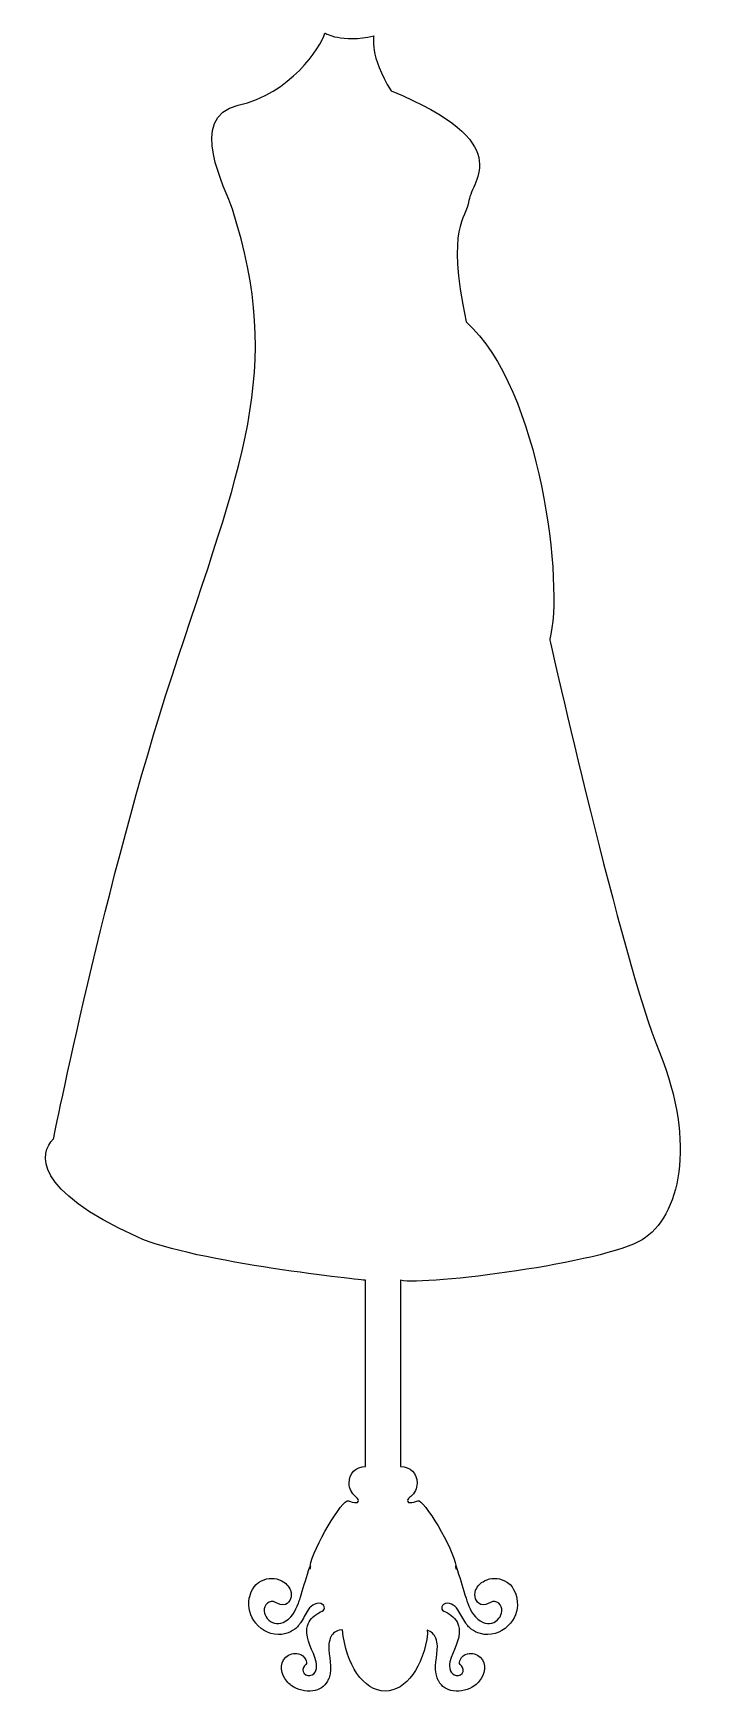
# Model space of a CAD drawing. Header units: centimetres. Extents: x -3.4 to 3.4, y -8.5 to 8.5.
import ezdxf

# ---------------------------------------------------------------- set-up
doc = ezdxf.new("R2010")
doc.units = ezdxf.units.CM
doc.header["$MEASUREMENT"] = 0
doc.layers.add('Camada 1', color=7, linetype='Continuous')

msp = doc.modelspace()

# ---------------------------------------------------------------- linework, layer by layer
at = {"layer": 'Camada 1'}
msp.add_open_spline([(0.11163, 8.51248), (-0.21841, 8.43694), (-0.39174, 8.541), (-0.39174, 8.541), (-0.39174, 8.541), (-0.43796, 8.39077), (-0.75096, 7.91759), (-1.28635, 7.79861), (-1.28635, 7.79861), (-1.82173, 7.6796), (-1.41147, 6.93207), (-1.34583, 6.72784), (-1.34583, 6.72784), (-0.81047, 5.06218), (-1.25193, 4.09614), (-1.97046, 1.90935), (-1.97046, 1.90935), (-2.65456, -0.17273), (-3.18992, -2.84965), (-3.18992, -2.84965), (-3.18992, -2.84965), (-3.33862, -2.99832), (-3.40029, -3.378), (-2.32735, -3.86102), (-2.32735, -3.86102), (-1.73246, -4.1288), (0.02699, -4.3075), (0.02699, -4.3075), (0.02699, -4.3075), (0.02699, -4.3075), (0.02699, -6.22589), (0.02699, -6.22589), (0.02699, -6.22589), (0.02699, -6.22589), (0.02699, -6.22589), (0.02699, -6.22589), (0.02699, -6.22589), (-0.07265, -6.22589), (-0.14338, -6.29741), (-0.14338, -6.39663), (-0.14338, -6.39663), (-0.14338, -6.45301), (-0.11777, -6.50265), (-0.0775, -6.5358), (-0.0775, -6.5358), (-0.06739, -6.54347), (-0.05737, -6.55189), (-0.04877, -6.56546), (-0.04877, -6.56546), (-0.03969, -6.58028), (-0.05017, -6.59927), (-0.0674, -6.59869), (-0.0674, -6.59869), (-0.09608, -6.59787), (-0.12309, -6.58869), (-0.14982, -6.57927), (-0.14982, -6.57927), (-0.21067, -6.55908), (-0.51529, -7.06481), (-0.54519, -7.25586), (-0.54519, -7.25586), (-0.55763, -7.33574), (-0.5336, -7.22305), (-0.54519, -7.25586), (-0.54519, -7.25586), (-0.55027, -7.27017), (-0.55514, -7.28417), (-0.55969, -7.29843), (-0.55969, -7.29843), (-0.59168, -7.39297), (-0.61748, -7.48864), (-0.64801, -7.58352), (-0.64801, -7.58352), (-0.65357, -7.60029), (-0.65933, -7.61715), (-0.66502, -7.63345), (-0.66502, -7.63345), (-0.69325, -7.7155), (-0.74162, -7.79577), (-0.82388, -7.834), (-0.82388, -7.834), (-0.88143, -7.86056), (-0.94789, -7.84001), (-0.9871, -7.79053), (-0.9871, -7.79053), (-1.00451, -7.76894), (-1.01488, -7.74386), (-1.01803, -7.71671), (-1.01803, -7.71671), (-1.02525, -7.65633), (-0.96122, -7.59024), (-0.90079, -7.62588), (-0.90079, -7.62588), (-0.86904, -7.64464), (-0.83578, -7.65985), (-0.7998, -7.64768), (-0.7998, -7.64768), (-0.77681, -7.63966), (-0.7536, -7.61069), (-0.74553, -7.58963), (-0.74553, -7.58963), (-0.7432, -7.58362), (-0.74717, -7.59627), (-0.74553, -7.58963), (-0.74553, -7.58963), (-0.73839, -7.5632), (-0.73638, -7.52817), (-0.74717, -7.50118), (-0.74717, -7.50118), (-0.76461, -7.45821), (-0.79763, -7.42572), (-0.8376, -7.40421), (-0.8376, -7.40421), (-0.90279, -7.3691), (-0.97989, -7.371), (-1.04472, -7.40339), (-1.04472, -7.40339), (-1.1359, -7.44834), (-1.16193, -7.5342), (-1.17159, -7.58426), (-1.17159, -7.58426), (-1.17175, -7.58508), (-1.17159, -7.58347), (-1.17159, -7.58426), (-1.17159, -7.58426), (-1.18971, -7.67866), (-1.16413, -7.76812), (-1.10491, -7.84173), (-1.10491, -7.84173), (-1.09668, -7.8511), (-1.08869, -7.86033), (-1.07967, -7.86888), (-1.07967, -7.86888), (-1.00564, -7.94198), (-0.90041, -7.97498), (-0.79598, -7.94836), (-0.79598, -7.94836), (-0.76039, -7.93931), (-0.73216, -7.92309), (-0.7024, -7.90232), (-0.7024, -7.90232), (-0.68851, -7.8924), (-0.67689, -7.88126), (-0.66647, -7.86888), (-0.66647, -7.86888), (-0.65927, -7.86033), (-0.65279, -7.8511), (-0.64615, -7.84192), (-0.64615, -7.84192), (-0.61429, -7.79464), (-0.59363, -7.74929), (-0.56365, -7.70145), (-0.56365, -7.70145), (-0.53283, -7.65173), (-0.4653, -7.61498), (-0.41596, -7.6484), (-0.41596, -7.6484), (-0.39561, -7.66187), (-0.39463, -7.68203), (-0.39874, -7.69499), (-0.39874, -7.69499), (-0.40461, -7.7128), (-0.43089, -7.71883), (-0.45549, -7.73343), (-0.45549, -7.73343), (-0.5123, -7.76664), (-0.55741, -7.80746), (-0.5717, -7.86884), (-0.5717, -7.86884), (-0.57382, -7.87667), (-0.57519, -7.88527), (-0.57681, -7.8939), (-0.57681, -7.8939), (-0.59321, -8.02037), (-0.50995, -8.11811), (-0.48233, -8.2396), (-0.48233, -8.2396), (-0.46902, -8.29604), (-0.48048, -8.36782), (-0.54684, -8.37943), (-0.54684, -8.37943), (-0.576, -8.38443), (-0.60918, -8.36787), (-0.61685, -8.33739), (-0.61685, -8.33739), (-0.62291, -8.30961), (-0.61002, -8.28564), (-0.58849, -8.26593), (-0.58849, -8.26593), (-0.57381, -8.25262), (-0.58378, -8.23156), (-0.58923, -8.21637), (-0.58923, -8.21637), (-0.6, -8.18798), (-0.63249, -8.16155), (-0.66331, -8.15549), (-0.66331, -8.15549), (-0.71191, -8.14716), (-0.75853, -8.15536), (-0.79497, -8.19155), (-0.79497, -8.19155), (-0.86596, -8.26272), (-0.84492, -8.36678), (-0.78412, -8.43923), (-0.78412, -8.43923), (-0.77094, -8.45532), (-0.75531, -8.47), (-0.73835, -8.48201), (-0.73835, -8.48201), (-0.67125, -8.53125), (-0.59394, -8.54763), (-0.51494, -8.53847), (-0.51494, -8.53847), (-0.45189, -8.53085), (-0.39728, -8.4928), (-0.3659, -8.43922), (-0.3659, -8.43922), (-0.35939, -8.42803), (-0.35378, -8.41641), (-0.3495, -8.40377), (-0.3495, -8.40377), (-0.31076, -8.29601), (-0.35439, -8.18435), (-0.35281, -8.07431), (-0.35281, -8.07431), (-0.35244, -8.04804), (-0.34559, -8.02108), (-0.33664, -7.99628), (-0.33664, -7.99628), (-0.3219, -7.95627), (-0.28991, -7.92463), (-0.24562, -7.91405), (-0.24562, -7.91405), (-0.24562, -7.91405), (-0.21011, -7.90971), (-0.21011, -7.90971), (-0.21011, -7.90971), (-0.17751, -8.26639), (0.00727, -8.53976), (0.23032, -8.53976), (0.23032, -8.53976), (0.44598, -8.53976), (0.62585, -8.28446), (0.66704, -7.9454), (0.66704, -7.9454), (0.66704, -7.9454), (0.66082, -7.91397), (0.66082, -7.91397), (0.66082, -7.91397), (0.70508, -7.92455), (0.7371, -7.95622), (0.75181, -7.99628), (0.75181, -7.99628), (0.76075, -8.0211), (0.76763, -8.04803), (0.76795, -8.07425), (0.76795, -8.07425), (0.76962, -8.18426), (0.72593, -8.29587), (0.7647, -8.40371), (0.7647, -8.40371), (0.76893, -8.41636), (0.77454, -8.42795), (0.78108, -8.43916), (0.78108, -8.43916), (0.81251, -8.49279), (0.8671, -8.53079), (0.93015, -8.53838), (0.93015, -8.53838), (1.00913, -8.54756), (1.08649, -8.53121), (1.15351, -8.482), (1.15351, -8.482), (1.1705, -8.46993), (1.18616, -8.4553), (1.19934, -8.43916), (1.19934, -8.43916), (1.26014, -8.36669), (1.28112, -8.26271), (1.21008, -8.19148), (1.21008, -8.19148), (1.17373, -8.15528), (1.12705, -8.14698), (1.0785, -8.15542), (1.0785, -8.15542), (1.0476, -8.16148), (1.01513, -8.18788), (1.00439, -8.21627), (1.00439, -8.21627), (0.99889, -8.23148), (0.98891, -8.25254), (1.0036, -8.26591), (1.0036, -8.26591), (1.02511, -8.28554), (1.0381, -8.30951), (1.03196, -8.33729), (1.03196, -8.33729), (1.02437, -8.36772), (0.99108, -8.38436), (0.962, -8.37925), (0.962, -8.37925), (0.89556, -8.36777), (0.88419, -8.29588), (0.89749, -8.2395), (0.89749, -8.2395), (0.92506, -8.11798), (1.00832, -8.02027), (0.99189, -7.89382), (0.99189, -7.89382), (0.9903, -7.88519), (0.9889, -7.87657), (0.98686, -7.86876), (0.98686, -7.86876), (0.97255, -7.80738), (0.92738, -7.76655), (0.87058, -7.73332), (0.87058, -7.73332), (0.846, -7.71871), (0.81975, -7.71268), (0.81383, -7.6949), (0.81383, -7.6949), (0.80973, -7.68199), (0.81071, -7.66175), (0.83103, -7.64831), (0.83103, -7.64831), (0.88035, -7.61487), (0.94784, -7.6517), (0.97869, -7.70133), (0.97869, -7.70133), (1.00872, -7.74917), (1.02936, -7.79457), (1.06119, -7.8418), (1.06119, -7.8418), (1.06786, -7.85098), (1.07431, -7.86022), (1.08151, -7.86879), (1.08151, -7.86879), (1.09199, -7.88123), (1.1036, -7.89223), (1.11744, -7.90221), (1.11744, -7.90221), (1.14726, -7.92306), (1.17544, -7.93923), (1.2111, -7.94825), (1.2111, -7.94825), (1.31548, -7.97489), (1.42068, -7.94187), (1.49471, -7.8688), (1.49471, -7.8688), (1.50376, -7.86025), (1.51178, -7.85099), (1.51998, -7.84163), (1.51998, -7.84163), (1.57919, -7.76802), (1.60475, -7.67857), (1.58663, -7.58419), (1.58663, -7.58419), (1.58663, -7.58337), (1.58684, -7.58498), (1.58663, -7.58419), (1.58663, -7.58419), (1.577, -7.5341), (1.55096, -7.44833), (1.45976, -7.40332), (1.45976, -7.40332), (1.39488, -7.37091), (1.31789, -7.36908), (1.25267, -7.40411), (1.25267, -7.40411), (1.21274, -7.4257), (1.17959, -7.45811), (1.16221, -7.50116), (1.16221, -7.50116), (1.15141, -7.52815), (1.15353, -7.56313), (1.16065, -7.58953), (1.16065, -7.58953), (1.16221, -7.5962), (1.15827, -7.58355), (1.16065, -7.58953), (1.16065, -7.58953), (1.16872, -7.61059), (1.1919, -7.63967), (1.21492, -7.64761), (1.21492, -7.64761), (1.2509, -7.65975), (1.28411, -7.64454), (1.31583, -7.62581), (1.31583, -7.62581), (1.37626, -7.59014), (1.44032, -7.65621), (1.43307, -7.71662), (1.43307, -7.71662), (1.42995, -7.74385), (1.4196, -7.76888), (1.40217, -7.79044), (1.40217, -7.79044), (1.36299, -7.83981), (1.2965, -7.86045), (1.23895, -7.83386), (1.23895, -7.83386), (1.15664, -7.79571), (1.1083, -7.71541), (1.08004, -7.63344), (1.08004, -7.63344), (1.07432, -7.61709), (1.06861, -7.60023), (1.06303, -7.58346), (1.06303, -7.58346), (1.0325, -7.48858), (1.00667, -7.39296), (0.97474, -7.29834), (0.97474, -7.29834), (0.97014, -7.28408), (0.96532, -7.27016), (0.96021, -7.25577), (0.96021, -7.25577), (0.94865, -7.22296), (0.97265, -7.33565), (0.96021, -7.25577), (0.96021, -7.25577), (0.93031, -7.06471), (0.62567, -6.55902), (0.56487, -6.57926), (0.56487, -6.57926), (0.53809, -6.58857), (0.51116, -6.59781), (0.48243, -6.5986), (0.48243, -6.5986), (0.46523, -6.59921), (0.45475, -6.58021), (0.46386, -6.56539), (0.46386, -6.56539), (0.47246, -6.55179), (0.48243, -6.54338), (0.49257, -6.53578), (0.49257, -6.53578), (0.53281, -6.50255), (0.55848, -6.45299), (0.55848, -6.39653), (0.55848, -6.39653), (0.55848, -6.29731), (0.48773, -6.22579), (0.38811, -6.22579), (0.38811, -6.22579), (0.38811, -6.22579), (0.38811, -6.22579), (0.38811, -6.22579), (0.38811, -6.22579), (0.38811, -6.22579), (0.38811, -4.30748), (0.38811, -4.30748), (0.38811, -4.30748), (0.64703, -4.36656), (2.4912, -4.12865), (2.87781, -3.89068), (2.87781, -3.89068), (3.26453, -3.65269), (3.44301, -2.90921), (3.0563, -1.95737), (3.0563, -1.95737), (2.66959, -1.00553), (1.92601, 2.29599), (1.92601, 2.29599), (1.92601, 2.29599), (2.07473, 2.83137), (1.83677, 4.88369), (1.06344, 5.56783), (1.06344, 5.56783), (0.85521, 6.57912), (1.06344, 6.60894), (1.09318, 6.81709), (1.09318, 6.81709), (1.12295, 7.02524), (1.59875, 7.41195), (0.29006, 7.94736), (0.29006, 7.94736), (0.06474, 8.30409), (0.11163, 8.51248), (0.11163, 8.51248)], degree=3, knots=[0, 0, 0, 0, 0.00826446, 0.00826446, 0.00826446, 0.00826446, 0.01652893, 0.01652893, 0.01652893, 0.01652893, 0.02479339, 0.02479339, 0.02479339, 0.02479339, 0.03305785, 0.03305785, 0.03305785, 0.03305785, 0.04132231, 0.04132231, 0.04132231, 0.04132231, 0.04958678, 0.04958678, 0.04958678, 0.04958678, 0.05785124, 0.05785124, 0.05785124, 0.05785124, 0.0661157, 0.0661157, 0.0661157, 0.0661157, 0.07438017, 0.07438017, 0.07438017, 0.07438017, 0.08264463, 0.08264463, 0.08264463, 0.08264463, 0.09090909, 0.09090909, 0.09090909, 0.09090909, 0.09917355, 0.09917355, 0.09917355, 0.09917355, 0.10743802, 0.10743802, 0.10743802, 0.10743802, 0.11570248, 0.11570248, 0.11570248, 0.11570248, 0.12396694, 0.12396694, 0.12396694, 0.12396694, 0.1322314, 0.1322314, 0.1322314, 0.1322314, 0.14049587, 0.14049587, 0.14049587, 0.14049587, 0.14876033, 0.14876033, 0.14876033, 0.14876033, 0.15702479, 0.15702479, 0.15702479, 0.15702479, 0.16528926, 0.16528926, 0.16528926, 0.16528926, 0.17355372, 0.17355372, 0.17355372, 0.17355372, 0.18181818, 0.18181818, 0.18181818, 0.18181818, 0.19008264, 0.19008264, 0.19008264, 0.19008264, 0.19834711, 0.19834711, 0.19834711, 0.19834711, 0.20661157, 0.20661157, 0.20661157, 0.20661157, 0.21487603, 0.21487603, 0.21487603, 0.21487603, 0.2231405, 0.2231405, 0.2231405, 0.2231405, 0.23140496, 0.23140496, 0.23140496, 0.23140496, 0.23966942, 0.23966942, 0.23966942, 0.23966942, 0.24793388, 0.24793388, 0.24793388, 0.24793388, 0.25619835, 0.25619835, 0.25619835, 0.25619835, 0.26446281, 0.26446281, 0.26446281, 0.26446281, 0.27272727, 0.27272727, 0.27272727, 0.27272727, 0.28099174, 0.28099174, 0.28099174, 0.28099174, 0.2892562, 0.2892562, 0.2892562, 0.2892562, 0.29752066, 0.29752066, 0.29752066, 0.29752066, 0.30578512, 0.30578512, 0.30578512, 0.30578512, 0.31404959, 0.31404959, 0.31404959, 0.31404959, 0.32231405, 0.32231405, 0.32231405, 0.32231405, 0.33057851, 0.33057851, 0.33057851, 0.33057851, 0.33884298, 0.33884298, 0.33884298, 0.33884298, 0.34710744, 0.34710744, 0.34710744, 0.34710744, 0.3553719, 0.3553719, 0.3553719, 0.3553719, 0.36363636, 0.36363636, 0.36363636, 0.36363636, 0.37190083, 0.37190083, 0.37190083, 0.37190083, 0.38016529, 0.38016529, 0.38016529, 0.38016529, 0.38842975, 0.38842975, 0.38842975, 0.38842975, 0.39669421, 0.39669421, 0.39669421, 0.39669421, 0.40495868, 0.40495868, 0.40495868, 0.40495868, 0.41322314, 0.41322314, 0.41322314, 0.41322314, 0.4214876, 0.4214876, 0.4214876, 0.4214876, 0.42975207, 0.42975207, 0.42975207, 0.42975207, 0.43801653, 0.43801653, 0.43801653, 0.43801653, 0.44628099, 0.44628099, 0.44628099, 0.44628099, 0.45454545, 0.45454545, 0.45454545, 0.45454545, 0.46280992, 0.46280992, 0.46280992, 0.46280992, 0.47107438, 0.47107438, 0.47107438, 0.47107438, 0.47933884, 0.47933884, 0.47933884, 0.47933884, 0.48760331, 0.48760331, 0.48760331, 0.48760331, 0.49586777, 0.49586777, 0.49586777, 0.49586777, 0.50413223, 0.50413223, 0.50413223, 0.50413223, 0.51239669, 0.51239669, 0.51239669, 0.51239669, 0.52066116, 0.52066116, 0.52066116, 0.52066116, 0.52892562, 0.52892562, 0.52892562, 0.52892562, 0.53719008, 0.53719008, 0.53719008, 0.53719008, 0.54545455, 0.54545455, 0.54545455, 0.54545455, 0.55371901, 0.55371901, 0.55371901, 0.55371901, 0.56198347, 0.56198347, 0.56198347, 0.56198347, 0.57024793, 0.57024793, 0.57024793, 0.57024793, 0.5785124, 0.5785124, 0.5785124, 0.5785124, 0.58677686, 0.58677686, 0.58677686, 0.58677686, 0.59504132, 0.59504132, 0.59504132, 0.59504132, 0.60330579, 0.60330579, 0.60330579, 0.60330579, 0.61157025, 0.61157025, 0.61157025, 0.61157025, 0.61983471, 0.61983471, 0.61983471, 0.61983471, 0.62809917, 0.62809917, 0.62809917, 0.62809917, 0.63636364, 0.63636364, 0.63636364, 0.63636364, 0.6446281, 0.6446281, 0.6446281, 0.6446281, 0.65289256, 0.65289256, 0.65289256, 0.65289256, 0.66115702, 0.66115702, 0.66115702, 0.66115702, 0.66942149, 0.66942149, 0.66942149, 0.66942149, 0.67768595, 0.67768595, 0.67768595, 0.67768595, 0.68595041, 0.68595041, 0.68595041, 0.68595041, 0.69421488, 0.69421488, 0.69421488, 0.69421488, 0.70247934, 0.70247934, 0.70247934, 0.70247934, 0.7107438, 0.7107438, 0.7107438, 0.7107438, 0.71900826, 0.71900826, 0.71900826, 0.71900826, 0.72727273, 0.72727273, 0.72727273, 0.72727273, 0.73553719, 0.73553719, 0.73553719, 0.73553719, 0.74380165, 0.74380165, 0.74380165, 0.74380165, 0.75206612, 0.75206612, 0.75206612, 0.75206612, 0.76033058, 0.76033058, 0.76033058, 0.76033058, 0.76859504, 0.76859504, 0.76859504, 0.76859504, 0.7768595, 0.7768595, 0.7768595, 0.7768595, 0.78512397, 0.78512397, 0.78512397, 0.78512397, 0.79338843, 0.79338843, 0.79338843, 0.79338843, 0.80165289, 0.80165289, 0.80165289, 0.80165289, 0.80991736, 0.80991736, 0.80991736, 0.80991736, 0.81818182, 0.81818182, 0.81818182, 0.81818182, 0.82644628, 0.82644628, 0.82644628, 0.82644628, 0.83471074, 0.83471074, 0.83471074, 0.83471074, 0.84297521, 0.84297521, 0.84297521, 0.84297521, 0.85123967, 0.85123967, 0.85123967, 0.85123967, 0.85950413, 0.85950413, 0.85950413, 0.85950413, 0.8677686, 0.8677686, 0.8677686, 0.8677686, 0.87603306, 0.87603306, 0.87603306, 0.87603306, 0.88429752, 0.88429752, 0.88429752, 0.88429752, 0.89256198, 0.89256198, 0.89256198, 0.89256198, 0.90082645, 0.90082645, 0.90082645, 0.90082645, 0.90909091, 0.90909091, 0.90909091, 0.90909091, 0.91735537, 0.91735537, 0.91735537, 0.91735537, 0.92561983, 0.92561983, 0.92561983, 0.92561983, 0.9338843, 0.9338843, 0.9338843, 0.9338843, 0.94214876, 0.94214876, 0.94214876, 0.94214876, 0.95041322, 0.95041322, 0.95041322, 0.95041322, 0.95867769, 0.95867769, 0.95867769, 0.95867769, 0.96694215, 0.96694215, 0.96694215, 0.96694215, 0.97520661, 0.97520661, 0.97520661, 0.97520661, 0.98347107, 0.98347107, 0.98347107, 0.98347107, 1, 1, 1, 1], dxfattribs=at)

doc.saveas('drawing.dxf')
